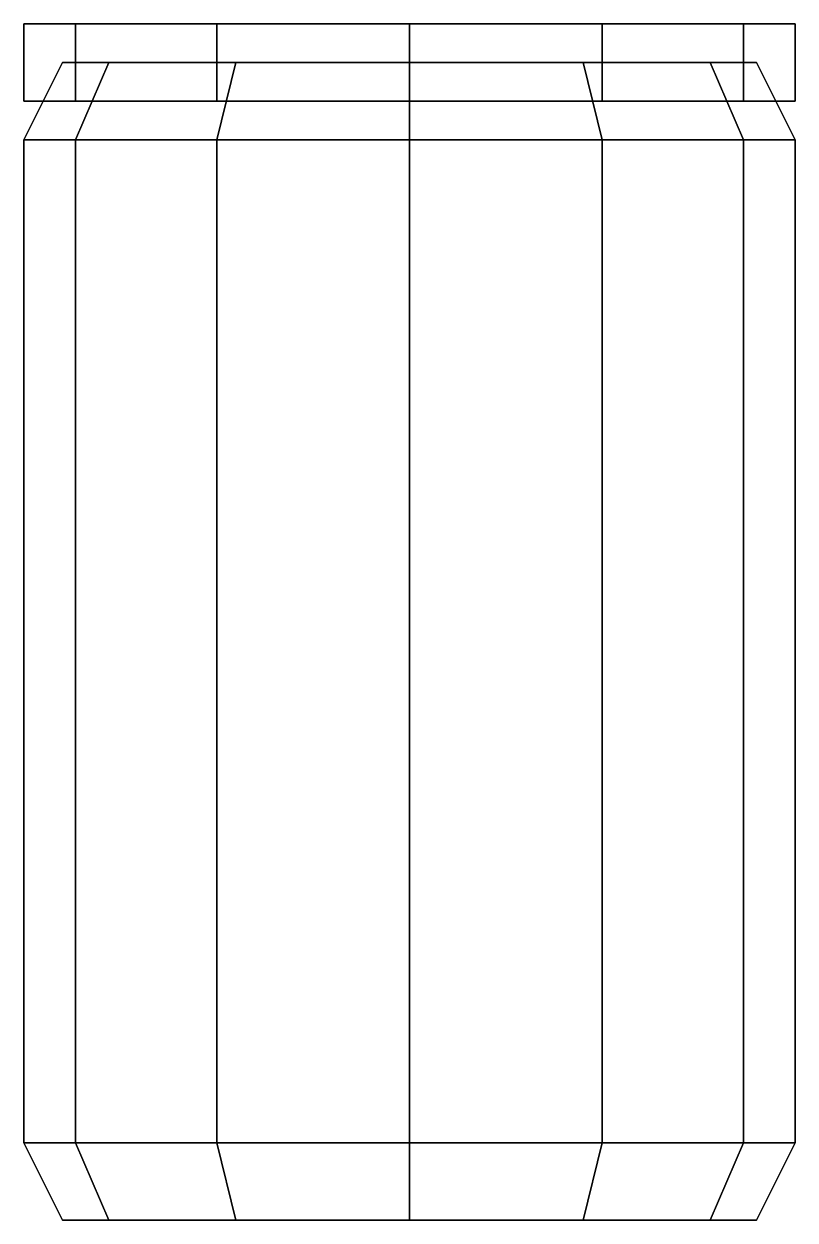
# Model space of a CAD drawing. Extents: x -1 to 1, y 0 to 3.1.
import ezdxf

# ---------------------------------------------------------------- set-up
doc = ezdxf.new("R2010")
doc.units = 0

msp = doc.modelspace()

# ---------------------------------------------------------------- linework, layer by layer
for points in [[(0.866025, 3.1, -0.5), (0.5, 3.1, -0.866025), (-0.866025, 3.1, -0.5), (-1, 3.1)], [(-0.866025, 3.1, 0.5), (1, 3.1), (0.866025, 3.1, -0.5), (-1, 3.1)], [(-0.866025, 3.1, -0.5), (-0.866025, 2.9, -0.5), (-1, 2.9), (-1, 3.1)], [(-1, 3.1), (-1, 2.9), (-0.866025, 2.9, 0.5), (-0.866025, 3.1, 0.5)], [(0.5, 3.1, -0.866025), (0, 3.1, -1), (-0.5, 3.1, -0.866025), (-0.866025, 3.1, -0.5)], [(-0.5, 3.1, 0.866025), (0.866025, 3.1, 0.5), (1, 3.1), (-0.866025, 3.1, 0.5)], [(-0.5, 3.1, -0.866025), (-0.5, 2.9, -0.866025), (-0.866025, 2.9, -0.5), (-0.866025, 3.1, -0.5)], [(-0.866025, 3.1, 0.5), (-0.866025, 2.9, 0.5), (-0.5, 2.9, 0.866025), (-0.5, 3.1, 0.866025)], [(0.5, 3.1, 0.866025), (0.866025, 3.1, 0.5), (-0.5, 3.1, 0.866025), (0, 3.1, 1)], [(0, 3.1, -1), (0, 2.9, -1), (-0.5, 2.9, -0.866025), (-0.5, 3.1, -0.866025)], [(-0.5, 3.1, 0.866025), (-0.5, 2.9, 0.866025), (0, 2.9, 1), (0, 3.1, 1)], [(0.5, 3.1, -0.866025), (0.5, 2.9, -0.866025), (0, 2.9, -1), (0, 3.1, -1)], [(0, 3.1, 1), (0, 2.9, 1), (0.5, 2.9, 0.866025), (0.5, 3.1, 0.866025)], [(0.866025, 3.1, -0.5), (0.866025, 2.9, -0.5), (0.5, 2.9, -0.866025), (0.5, 3.1, -0.866025)], [(0.5, 3.1, 0.866025), (0.5, 2.9, 0.866025), (0.866025, 2.9, 0.5), (0.866025, 3.1, 0.5)], [(1, 3.1), (1, 2.9), (0.866025, 2.9, -0.5), (0.866025, 3.1, -0.5)], [(0.866025, 3.1, 0.5), (0.866025, 2.9, 0.5), (1, 2.9), (1, 3.1)], [(-0.779423, 3, -0.45), (-0.866025, 2.8, -0.5), (-1, 2.8), (-0.9, 3)], [(-0.9, 3), (-1, 2.8), (-0.866025, 2.8, 0.5), (-0.779423, 3, 0.45)], [(-0.45, 3, -0.779423), (-0.5, 2.8, -0.866025), (-0.866025, 2.8, -0.5), (-0.779423, 3, -0.45)], [(-0.779423, 3, 0.45), (-0.866025, 2.8, 0.5), (-0.5, 2.8, 0.866025), (-0.45, 3, 0.779423)], [(0, 3, -0.9), (0, 2.8, -1), (-0.5, 2.8, -0.866025), (-0.45, 3, -0.779423)], [(-0.45, 3, 0.779423), (-0.5, 2.8, 0.866025), (0, 2.8, 1), (0, 3, 0.9)], [(0.45, 3, -0.779423), (0.5, 2.8, -0.866025), (0, 2.8, -1), (0, 3, -0.9)], [(0, 3, 0.9), (0, 2.8, 1), (0.5, 2.8, 0.866025), (0.45, 3, 0.779423)], [(0.779423, 3, -0.45), (0.866025, 2.8, -0.5), (0.5, 2.8, -0.866025), (0.45, 3, -0.779423)], [(0.45, 3, 0.779423), (0.5, 2.8, 0.866025), (0.866025, 2.8, 0.5), (0.779423, 3, 0.45)], [(0.9, 3), (1, 2.8), (0.866025, 2.8, -0.5), (0.779423, 3, -0.45)], [(0.779423, 3, 0.45), (0.866025, 2.8, 0.5), (1, 2.8), (0.9, 3)], [(-1, 2.8), (-0.866025, 2.8, -0.5), (-0.866025, 0.2, -0.5), (-1, 0.2)], [(-0.866025, 2.8, 0.5), (-1, 2.8), (-1, 0.2), (-0.866025, 0.2, 0.5)], [(-0.866025, 2.8, -0.5), (-0.5, 2.8, -0.866025), (-0.5, 0.2, -0.866025), (-0.866025, 0.2, -0.5)], [(-0.5, 2.8, 0.866025), (-0.866025, 2.8, 0.5), (-0.866025, 0.2, 0.5), (-0.5, 0.2, 0.866025)], [(-0.5, 2.8, -0.866025), (0, 2.8, -1), (0, 0.2, -1), (-0.5, 0.2, -0.866025)], [(0, 2.8, 1), (-0.5, 2.8, 0.866025), (-0.5, 0.2, 0.866025), (0, 0.2, 1)], [(0, 0.2, -1), (0, 2.8, -1), (0.5, 2.8, -0.866025), (0.5, 0.2, -0.866025)], [(0.5, 0.2, 0.866025), (0.5, 2.8, 0.866025), (0, 2.8, 1), (0, 0.2, 1)], [(0.5, 0.2, -0.866025), (0.5, 2.8, -0.866025), (0.866025, 2.8, -0.5), (0.866025, 0.2, -0.5)], [(0.866025, 0.2, 0.5), (0.866025, 2.8, 0.5), (0.5, 2.8, 0.866025), (0.5, 0.2, 0.866025)], [(0.866025, 0.2, -0.5), (0.866025, 2.8, -0.5), (1, 2.8), (1, 0.2)], [(1, 0.2), (1, 2.8), (0.866025, 2.8, 0.5), (0.866025, 0.2, 0.5)], [(-0.9, 0), (-1, 0.2), (-0.866025, 0.2, -0.5), (-0.779423, 0, -0.45)], [(-0.779423, 0, 0.45), (-0.866025, 0.2, 0.5), (-1, 0.2), (-0.9, 0)], [(-0.779423, 0, -0.45), (-0.866025, 0.2, -0.5), (-0.5, 0.2, -0.866025), (-0.45, 0, -0.779423)], [(-0.45, 0, 0.779423), (-0.5, 0.2, 0.866025), (-0.866025, 0.2, 0.5), (-0.779423, 0, 0.45)], [(-0.45, 0, -0.779423), (-0.5, 0.2, -0.866025), (0, 0.2, -1), (0, 0, -0.9)], [(0, 0, 0.9), (0, 0.2, 1), (-0.5, 0.2, 0.866025), (-0.45, 0, 0.779423)], [(0, 0, -0.9), (0, 0.2, -1), (0.5, 0.2, -0.866025), (0.45, 0, -0.779423)], [(0.45, 0, 0.779423), (0.5, 0.2, 0.866025), (0, 0.2, 1), (0, 0, 0.9)], [(0.45, 0, -0.779423), (0.5, 0.2, -0.866025), (0.866025, 0.2, -0.5), (0.779423, 0, -0.45)], [(0.779423, 0, 0.45), (0.866025, 0.2, 0.5), (0.5, 0.2, 0.866025), (0.45, 0, 0.779423)], [(0.779423, 0, -0.45), (0.866025, 0.2, -0.5), (1, 0.2), (0.9, 0)], [(0.9, 0), (1, 0.2), (0.866025, 0.2, 0.5), (0.779423, 0, 0.45)], [(-0.9, 0), (0.779423, 0, -0.45), (0.9, 0), (-0.779423, 0, 0.45)], [(-0.779423, 0, -0.45), (0.45, 0, -0.779423), (0.779423, 0, -0.45), (-0.9, 0)], [(-0.779423, 0, 0.45), (0.9, 0), (0.779423, 0, 0.45), (-0.45, 0, 0.779423)], [(0, 0, -0.9), (0.45, 0, -0.779423), (-0.779423, 0, -0.45), (-0.45, 0, -0.779423)], [(0.779423, 0, 0.45), (0.45, 0, 0.779423), (0, 0, 0.9), (-0.45, 0, 0.779423)]]:
    msp.add_3dface(points)

doc.saveas('drawing.dxf')
